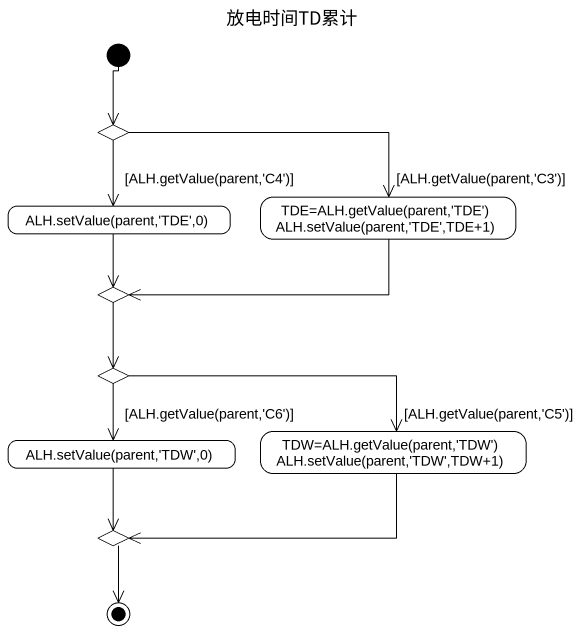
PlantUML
@startuml
title 放电时间TD累计
hide empty description
state choice1 <<choice>>
state "ALH.setValue(parent,'TDE',0)" as ALH_setValue_parent_TDE_0
state "TDE=ALH.getValue(parent,'TDE') ALH.setValue(parent,'TDE',TDE+1)" as TDE_ALH_getValue_parent_TDE
state choice2 <<choice>>
state choice3 <<choice>>
state "ALH.setValue(parent,'TDW',0)" as ALH_setValue_parent_TDW_0
state "TDW=ALH.getValue(parent,'TDW') ALH.setValue(parent,'TDW',TDW+1)" as TDW_ALH_getValue_parent_TDW
state choice4 <<choice>>
[*] --> choice1
choice1 --> ALH_setValue_parent_TDE_0 : [ALH.getValue(parent,'C4')]
choice1 -right-> TDE_ALH_getValue_parent_TDE : [ALH.getValue(parent,'C3')]
ALH_setValue_parent_TDE_0 --> choice2
TDE_ALH_getValue_parent_TDE -left-> choice2
choice2 --> choice3
choice3 --> ALH_setValue_parent_TDW_0 : [ALH.getValue(parent,'C6')]
choice3 -right-> TDW_ALH_getValue_parent_TDW : [ALH.getValue(parent,'C5')]
ALH_setValue_parent_TDW_0 --> choice4
TDW_ALH_getValue_parent_TDW -left-> choice4
choice4 --> [*]
@enduml
